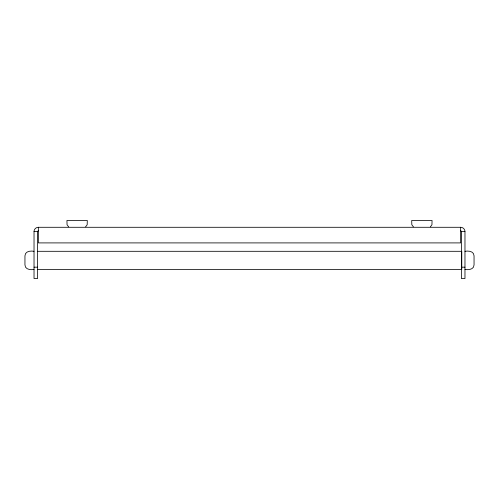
<?xml version="1.0" encoding="UTF-8"?>
<svg xmlns="http://www.w3.org/2000/svg" width="499" height="499" viewBox="0 0 499 499"><rect width="100%" height="100%" fill="white"/><g stroke="black" fill="none" stroke-linecap="round" stroke-linejoin="round"><path stroke-width="0.75" d="M85.597 226.833L87.182 224.762L87.294 220.483L66.941 220.483L67.053 224.762L68.637 226.833M430.363 226.833L431.947 224.762L432.059 220.483L411.706 220.483L411.818 224.762L413.403 226.833M38.342 230.887A0.717 0.717 0 0 0 37.625 231.605L37.625 278.517L34.026 278.517L34.026 231.605A4.323 4.323 0 0 1 38.342 227.288L460.658 227.288A4.323 4.323 0 0 1 464.974 231.605L464.974 278.517L461.375 278.517L461.375 231.605A0.717 0.717 0 0 0 460.658 230.887M34.026 231.605L37.625 231.605M461.375 231.605L464.974 231.605M37.625 251.303L461.775 251.303L461.775 269.448L37.625 269.448M34.026 251.309C30.601 250.61 24.938 251.24 24.95 255.844L24.95 264.9C24.938 269.504 30.601 270.14 34.026 269.441M464.974 251.309C468.399 250.61 474.062 251.24 474.05 255.844L474.05 264.9C474.062 269.504 468.399 270.14 464.974 269.441M34.026 267.177L37.625 267.177M461.375 267.177L464.974 267.177M460.658 227.288L460.658 242.907L38.342 242.907L38.342 227.288"/></g></svg>
